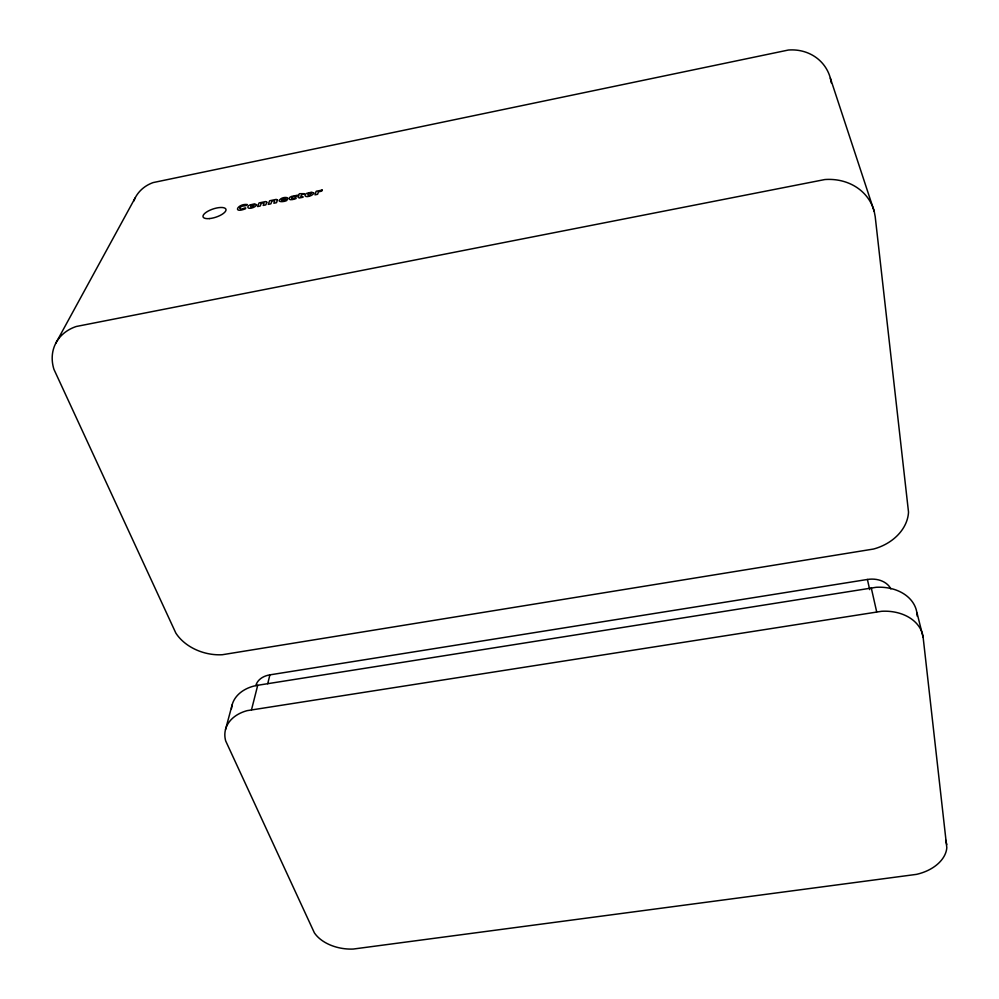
<?xml version="1.0" encoding="UTF-8"?>
<svg xmlns="http://www.w3.org/2000/svg" width="999" height="999" viewBox="0 0 999 999"><rect width="100%" height="100%" fill="white"/><g stroke="black" fill="none" stroke-linecap="round" stroke-linejoin="round"><path stroke-width="1.5" d="M267.72 683.741L269.892 674.862L867.407 579.47A22.665 17.333 -10.7 0 1 890.858 588.898M251.536 709.715L257.717 685.277L876.198 587.287A42.383 32.055 -10.4 0 1 916.158 609.465L923.138 637.337L946.815 847.689A39.023 26.399 -7.7 0 1 916.37 874.387L353.271 949.05A36.601 24.126 6.7 0 1 314.373 932.829L225.699 740.958A40.547 29.033 10.8 0 1 247.178 710.639L881.717 611.276A43.194 32.305 -10.1 0 1 922.389 633.641L923.138 637.337M225.524 729.507L232.118 704.957M55.719 343.356L135.202 197.839M257.717 685.277L253.434 686.188A39.823 28.871 11 0 0 231.481 708.691M133.766 201.061A42.283 35.677 30.3 0 1 153.147 182.58L788.361 50.037A44.181 40.547 -33 0 1 830.344 78.122L874.2 211.326L875.199 216.608L908.516 512.087A45.867 36.326 -12.4 0 1 873.526 549.038L222.29 654.732A43.144 32.243 14.3 0 1 175.824 633.054L53.921 369.293A49.513 39.348 25.1 0 1 76.224 326.498L824.862 179.545A52.023 45.867 -22.6 0 1 874.2 211.326M945.691 840.122L946.765 844.617M871.253 587.812L876.672 611.813M867.407 579.47L869.692 589.622M830.344 78.122L831.268 82.817M916.907 613.124L917.257 616.221M255.856 685.501A21.316 15.634 11.2 0 1 269.892 674.862M285.239 198.514L281.818 199.5L285.239 198.514M281.581 200.187C282.53 202.335 287.749 198.002 286.938 200.374C284.865 201.96 275.462 202.647 280.756 198.863C285.389 195.579 293.731 198.926 281.581 200.187M291.671 197.939C291.945 200.474 297.178 196.016 296.054 198.539C294.43 199.35 287.138 201.149 289.635 197.54A3.934 1.436 -17.4 0 1 291.72 196.378L297.202 195.292C296.566 197.452 292.67 195.417 291.671 197.939M310.964 193.494C308.529 198.601 305.419 192.158 310.964 193.494M253.808 205.182C251.186 210.277 248.389 203.871 253.808 205.182M313.723 193.019C313.299 196.091 303.296 198.589 305.195 194.418A3.909 1.436 -17.2 0 1 307.018 193.269L311.651 192.183L313.723 193.019M298.289 197.19L299.101 198.002L303.022 197.253C303.983 195.554 298.951 198.351 301.536 194.955L304.27 193.681L299.525 193.694L297.802 195.729L298.888 195.504L298.289 197.19M256.531 204.72C256.044 207.755 245.941 210.302 248.114 206.094A3.909 1.424 -17.8 0 1 249.987 204.945L254.583 203.858L256.531 204.72M277.46 200.025L276.498 202.697L273.851 203.247L274.65 201.011L273.476 200.749L271.865 201.274L270.879 203.846L268.244 204.383L269.643 200.762L276.224 199.4L277.46 200.025M266.82 202.21L265.821 204.882L263.187 205.419L264.011 203.184L262.849 202.922L261.238 203.446L260.227 206.019L257.592 206.568L259.028 202.934L265.597 201.573L266.82 202.21M239.985 207.954C239.997 211.451 247.103 205.732 245.567 208.729C231.88 214.136 237.812 203.309 247.29 204.533C246.229 207.043 241.283 204.633 239.985 207.954M322.128 190.022L321.778 191.109L318.419 191.883L317.62 194.305L314.947 194.842L316.159 191.246L320.292 190.484A3.546 1.311 -17 0 1 321.828 190.072L322.128 190.022M209.465 218.581A12.038 4.333 -18.3 0 0 225.999 209.503A12.038 4.333 -18.3 0 0 208.067 211.139A12.038 4.333 -18.3 0 0 209.465 218.581"/></g></svg>
